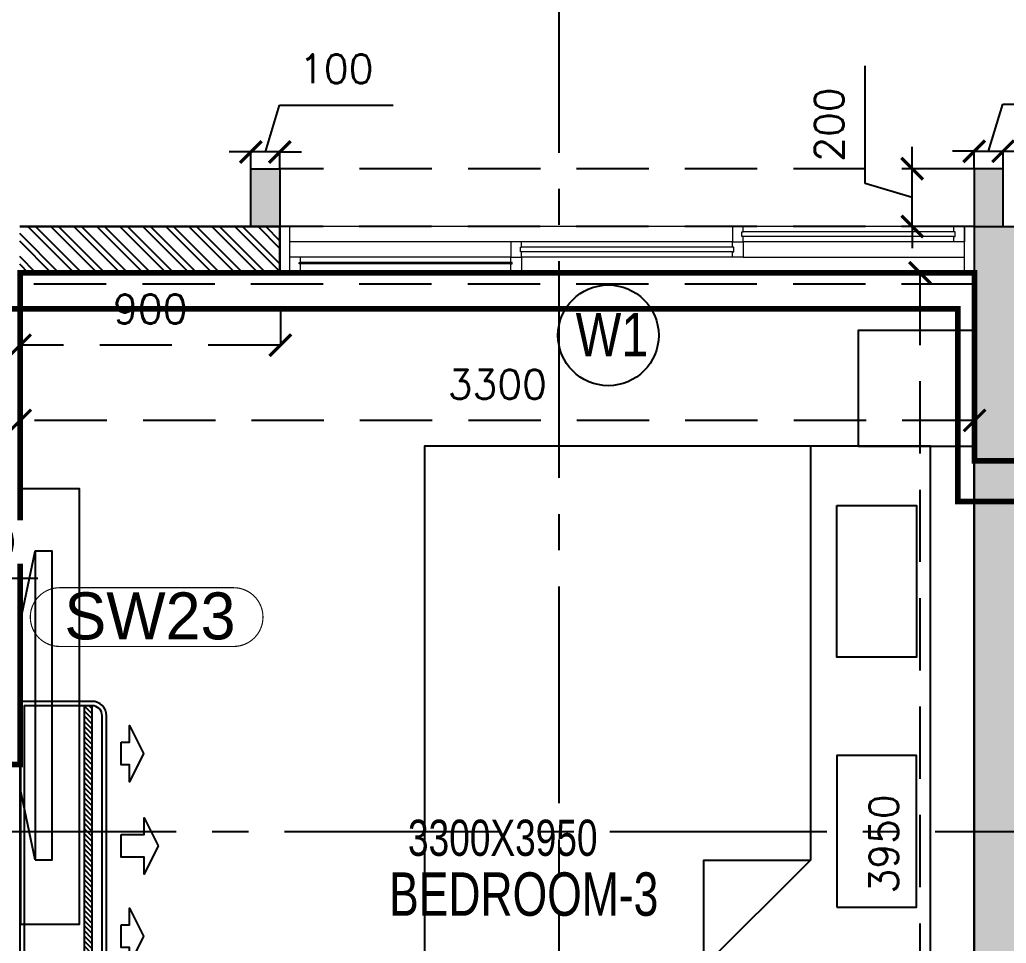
# Model space of a CAD drawing. Header units: millimetres. Extents: x 1135099 to 1230264, y -5736945 to -5695799.
# Drawn here: x 1215111 to 1218522, y -5712417 to -5709223 of the extents above; entities that cross this region are included whole.
import ezdxf
from ezdxf.enums import TextEntityAlignment as Align

# ---------------------------------------------------------------- set-up
doc = ezdxf.new("R2010")
doc.units = ezdxf.units.MM
doc.header["$LTSCALE"] = 1000
doc.header["$MEASUREMENT"] = 0
for name, pattern in [('3BHK-A$0$AUDIT_D_120904163729-0', [0]), ('3BHK-A$0$PHANTOM2', [1.25, 0.625, -0.125, 0.125, -0.125, 0.125, -0.125]), ('AUDIT_D_120904163729-0', [0]), ('T8(T9 IS SIMILAR) - DIMENSION & TEXTING$0$HIDDEN', [0.375, 0.25, -0.125]), ('T8(T9 IS SIMILAR) - DIMENSION & TEXTING$0$T8 - TYPICAL FLOOR CORE$0$( Hidden )', [0.375, 0.25, -0.125]), ('T8(T9 IS SIMILAR) - DIMENSION & TEXTING$1$AUDIT_D_120904163729-0', [0]), ('T8(T9 IS SIMILAR) - TYPICAL FLOOR ELEVATION$1$AUDIT_D_120904163729-0', [0]), ('T8(T9 IS SIMILAR) - TYPICAL FLOOR ELEVATION$1$HIDDEN', [0.375, 0.25, -0.125]), ('T8(T9 IS SIMILAR)$0$$0$HIDDEN', [0.375, 0.25, -0.125]), ('T8_REFUGE COLUMNS$0$CENTER2', [1.125, 0.75, -0.125, 0.125, -0.125])]:
    doc.linetypes.add(name, pattern=pattern)
doc.layers.get('0').update_dxf_attribs({"linetype": 'AUDIT_D_120904163729-0'})
for name, color, linetype, lineweight in [('3BHK-A$0$$0$Window', 4, 'Continuous', 20), ('3BHK-A$0$$1$A-WALL- 160', 6, 'Continuous', 30), ('3BHK-A$0$A-AC DRAIN PIPE', 94, 'Continuous', 18), ('T8(T9 IS SIMILAR) - DIMENSION & TEXTING$1$a-Text', 4, 'Continuous', 0), ('T8(T9 IS SIMILAR) - DIMENSION & TEXTING$1$a-TEXT -R SIZE', 4, 'Continuous', 0), ('T8(T9 IS SIMILAR)$0$D&W', 8, 'Continuous', 25), ('T8_REFUGE COLUMNS$0$A-COLUMN NO size reduce', 81, 'Continuous', 25)]:
    doc.layers.add(name, color=color, linetype=linetype, lineweight=lineweight)
for name, color, linetype in [('3BHK-A$0$a-furniture', 8, 'Continuous'), ('3BHK-A$0$A-HATCH -160', 251, '3BHK-A$0$AUDIT_D_120904163729-0'), ('3BHK-A$0$A-INDOOR UNIT', 30, 'Continuous'), ('T8(T9 IS SIMILAR) - DIMENSION & TEXTING$0$A-DIMENSIONS', 2, 'T8(T9 IS SIMILAR) - DIMENSION & TEXTING$0$HIDDEN'), ('T8(T9 IS SIMILAR) - DIMENSION & TEXTING$0$A-PLUMBING', 7, 'T8(T9 IS SIMILAR) - DIMENSION & TEXTING$1$AUDIT_D_120904163729-0'), ('T8(T9 IS SIMILAR) - DIMENSION & TEXTING$0$U-TI-TEXT', 7, 'Continuous'), ('T8(T9 IS SIMILAR) - DIMENSION & TEXTING$1$a-window-no', 125, 'Continuous'), ('T8(T9 IS SIMILAR) - TYPICAL FLOOR ELEVATION$1$A-DIM', 1, 'T8(T9 IS SIMILAR) - TYPICAL FLOOR ELEVATION$1$AUDIT_D_120904163729-0'), ('T8(T9 IS SIMILAR) - TYPICAL FLOOR ELEVATION$1$A-WALL HATCH', 252, 'T8(T9 IS SIMILAR) - TYPICAL FLOOR ELEVATION$1$AUDIT_D_120904163729-0'), ('T8(T9 IS SIMILAR) - TYPICAL FLOOR ELEVATION$1$A-WALL-FEATURES', 6, 'T8(T9 IS SIMILAR) - TYPICAL FLOOR ELEVATION$1$AUDIT_D_120904163729-0'), ('T8(T9 IS SIMILAR)$0$S-BEAM', 20, 'T8(T9 IS SIMILAR)$0$$0$HIDDEN'), ('T8_REFUGE COLUMNS$0$A-CENTERLINE', 193, 'T8_REFUGE COLUMNS$0$CENTER2'), ('T8_REFUGE COLUMNS$1$A-RCC COLS', 3, 'Continuous'), ('T8_TYPICAL COLUMNS$0$A-RCC COLS', 3, 'Continuous')]:
    doc.layers.add(name, color=color, linetype=linetype)
doc.layers.add('A-RERA CARPET AREA', color=30, linetype='Continuous', plot=False)
doc.layers.add('T8_REFUGE COLUMNS$1$COL-HATCH', color=7, linetype='Continuous', lineweight=25, true_color=0xa3a3a3)
doc.styles.add('T8(T9 IS SIMILAR) - DIMENSION & TEXTING$0$Romans 1', font='romans.shx', dxfattribs={"height": 100})
doc.styles.add('T8(T9 IS SIMILAR) - DIMENSION & TEXTING$1$ARIAL ARROW', font='swisscl.ttf')
doc.styles.add('T8(T9 IS SIMILAR) - DIMENSION & TEXTING$1$LODHA STANDERD', font='sanss___.ttf')
doc.styles.add('T8(T9 IS SIMILAR) - TYPICAL FLOOR ELEVATION$1$Romans 1', font='romans.shx', dxfattribs={"height": 100})
doc.styles.add('T8_REFUGE COLUMNS$0$STANDARD', font='GOTHIC.TTF')
doc.dimstyles.new('T8(T9 IS SIMILAR) - DIMENSION & TEXTING$0$ALPINE S', dxfattribs={"dimscale": 0, "dimtxt": 100, "dimasz": 75, "dimexe": 0, "dimexo": 0, "dimgap": 75, "dimtad": 1, "dimdec": 0, "dimzin": 0, "dimdsep": 46, "dimtxsty": 'T8(T9 IS SIMILAR) - DIMENSION & TEXTING$0$Romans 1', "dimblk": 'T8(T9 IS SIMILAR) - DIMENSION & TEXTING$0$_ArchTick', "dimcen": 0.09, "dimclrd": 256, "dimclre": 256, "dimclrt": 7, "dimadec": 0, "dimazin": 0, "dimtfac": 1, "dimtdec": 0, "dimtofl": 0, "dimtmove": 1, "dimatfit": 0, "dimldrblk": 'T8(T9 IS SIMILAR) - DIMENSION & TEXTING$0$_Open90', "dimfxl": 1, "dimtolj": 1, "dimtzin": 0, "dimarcsym": 0})
doc.dimstyles.new('T8(T9 IS SIMILAR) - TYPICAL FLOOR ELEVATION$1$ALPINE S', dxfattribs={"dimscale": 0, "dimtxt": 100, "dimasz": 75, "dimexe": 0, "dimexo": 0, "dimgap": 75, "dimtad": 1, "dimdec": 0, "dimzin": 0, "dimdsep": 46, "dimtxsty": 'T8(T9 IS SIMILAR) - TYPICAL FLOOR ELEVATION$1$Romans 1', "dimblk": 'T8(T9 IS SIMILAR) - TYPICAL FLOOR ELEVATION$1$_ArchTick', "dimcen": 0.09, "dimclrd": 256, "dimclre": 256, "dimclrt": 7, "dimadec": 0, "dimazin": 0, "dimtfac": 1, "dimtdec": 0, "dimtofl": 0, "dimtmove": 1, "dimatfit": 0, "dimldrblk": 'T8(T9 IS SIMILAR) - TYPICAL FLOOR ELEVATION$1$_Open90', "dimfxl": 1, "dimtolj": 1, "dimtzin": 0, "dimarcsym": 0})

# ---------------------------------------------------------------- blocks, each defined once
blk = doc.blocks.new('T8(T9 IS SIMILAR) - DIMENSION & TEXTING$0$_ArchTick')
at = {"color": 0, "linetype": 'ByBlock', "const_width": 0.15}
blk.add_lwpolyline([(-0.5, -0.5), (0.5, 0.5)], dxfattribs=at)
blk = doc.blocks.new('*D511')
at = {"layer": 'T8(T9 IS SIMILAR) - DIMENSION & TEXTING$0$A-DIMENSIONS', "linetype": 'T8(T9 IS SIMILAR) - DIMENSION & TEXTING$0$HIDDEN', "lineweight": -2, "transparency": 16777216}
for p, q in [((1215112.3, -5710724.7), (1215112.3, -5710609.5)), ((1218412.3, -5710724.7), (1218412.3, -5710609.5))]:
    blk.add_line(p, q, dxfattribs=at)
at = {"layer": 'T8(T9 IS SIMILAR) - DIMENSION & TEXTING$0$A-DIMENSIONS', "lineweight": -2, "transparency": 16777216}
blk.add_line((1218412.3, -5710609.5), (1215112.3, -5710609.5), dxfattribs=at)
at = {"layer": 'T8(T9 IS SIMILAR) - DIMENSION & TEXTING$0$A-DIMENSIONS', "linetype": 'ByBlock', "lineweight": -2, "transparency": 16777216, "xscale": 75, "yscale": 75, "zscale": 75, "rotation": 180}
blk.add_blockref('T8(T9 IS SIMILAR) - DIMENSION & TEXTING$0$_ArchTick', (1215112.3, -5710609.5), dxfattribs=at)
at = {"layer": 'T8(T9 IS SIMILAR) - DIMENSION & TEXTING$0$A-DIMENSIONS', "linetype": 'ByBlock', "lineweight": -2, "transparency": 16777216, "xscale": 75, "yscale": 75, "zscale": 75}
blk.add_blockref('T8(T9 IS SIMILAR) - DIMENSION & TEXTING$0$_ArchTick', (1218412.3, -5710609.5), dxfattribs=at)
at = {"layer": 'T8(T9 IS SIMILAR) - DIMENSION & TEXTING$0$A-DIMENSIONS', "color": 7, "linetype": 'ByBlock', "transparency": 16777216, "insert": (1216762.3, -5710484.5), "char_height": 100, "attachment_point": 5, "style": 'T8(T9 IS SIMILAR) - DIMENSION & TEXTING$0$Romans 1'}
blk.add_mtext('\\A1;3300', dxfattribs=at)
blk = doc.blocks.new('T8(T9 IS SIMILAR) - DIMENSION & TEXTING$0$_Open90')
at = {"color": 0, "linetype": 'ByBlock', "lineweight": -2}
for p, q in [((-0.5, 0.5), (0, 0)), ((0, 0), (-1, 0)), ((0, 0), (-0.5, -0.5))]:
    blk.add_line(p, q, dxfattribs=at)
blk = doc.blocks.new('*D512')
at = {"layer": 'T8(T9 IS SIMILAR) - DIMENSION & TEXTING$0$A-DIMENSIONS', "linetype": 'T8(T9 IS SIMILAR) - DIMENSION & TEXTING$0$HIDDEN', "lineweight": -2, "transparency": 16777216}
for p, q in [((1218379.3, -5710098.8), (1218223.6, -5710098.8)), ((1218379.3, -5714048.8), (1218223.6, -5714048.8))]:
    blk.add_line(p, q, dxfattribs=at)
at = {"layer": 'T8(T9 IS SIMILAR) - DIMENSION & TEXTING$0$A-DIMENSIONS', "lineweight": -2, "transparency": 16777216}
blk.add_line((1218223.6, -5710098.8), (1218223.6, -5714048.8), dxfattribs=at)
at = {"layer": 'T8(T9 IS SIMILAR) - DIMENSION & TEXTING$0$A-DIMENSIONS', "linetype": 'ByBlock', "lineweight": -2, "transparency": 16777216, "xscale": 75, "yscale": 75, "zscale": 75}
for p, rotation in [((1218223.6, -5710098.8), 90), ((1218223.6, -5714048.8), 270)]:
    blk.add_blockref('T8(T9 IS SIMILAR) - DIMENSION & TEXTING$0$_ArchTick', p, dxfattribs=dict(at, rotation=rotation))
at = {"layer": 'T8(T9 IS SIMILAR) - DIMENSION & TEXTING$0$A-DIMENSIONS', "color": 7, "linetype": 'ByBlock', "transparency": 16777216, "insert": (1218098.6, -5712073.8), "char_height": 100, "attachment_point": 5, "rotation": 90, "style": 'T8(T9 IS SIMILAR) - DIMENSION & TEXTING$0$Romans 1'}
blk.add_mtext('\\A1;3950', dxfattribs=at)
blk = doc.blocks.new('*D513')
at = {"layer": 'T8(T9 IS SIMILAR) - DIMENSION & TEXTING$0$A-DIMENSIONS', "linetype": 'T8(T9 IS SIMILAR) - DIMENSION & TEXTING$0$HIDDEN', "lineweight": -2, "transparency": 16777216}
for p, q in [((1215112.3, -5710227.2), (1215112.3, -5710349)), ((1216012.3, -5710227.2), (1216012.3, -5710349))]:
    blk.add_line(p, q, dxfattribs=at)
at = {"layer": 'T8(T9 IS SIMILAR) - DIMENSION & TEXTING$0$A-DIMENSIONS', "lineweight": -2, "transparency": 16777216}
blk.add_line((1216012.3, -5710349), (1215112.3, -5710349), dxfattribs=at)
at = {"layer": 'T8(T9 IS SIMILAR) - DIMENSION & TEXTING$0$A-DIMENSIONS', "linetype": 'ByBlock', "lineweight": -2, "transparency": 16777216, "xscale": 75, "yscale": 75, "zscale": 75, "rotation": 180}
blk.add_blockref('T8(T9 IS SIMILAR) - DIMENSION & TEXTING$0$_ArchTick', (1215112.3, -5710349), dxfattribs=at)
at = {"layer": 'T8(T9 IS SIMILAR) - DIMENSION & TEXTING$0$A-DIMENSIONS', "linetype": 'ByBlock', "lineweight": -2, "transparency": 16777216, "xscale": 75, "yscale": 75, "zscale": 75}
blk.add_blockref('T8(T9 IS SIMILAR) - DIMENSION & TEXTING$0$_ArchTick', (1216012.3, -5710349), dxfattribs=at)
at = {"layer": 'T8(T9 IS SIMILAR) - DIMENSION & TEXTING$0$A-DIMENSIONS', "color": 7, "linetype": 'ByBlock', "transparency": 16777216, "insert": (1215562.3, -5710224), "char_height": 100, "attachment_point": 5, "style": 'T8(T9 IS SIMILAR) - DIMENSION & TEXTING$0$Romans 1'}
blk.add_mtext('\\A1;900', dxfattribs=at)
blk = doc.blocks.new('T8(T9 IS SIMILAR) - DIMENSION & TEXTING$1$WINDOW TAG')
at = {"layer": 'T8(T9 IS SIMILAR) - DIMENSION & TEXTING$1$a-window-no'}
blk.add_circle((0, 0), 174.1, dxfattribs=at)
at = {"layer": 'T8(T9 IS SIMILAR) - DIMENSION & TEXTING$1$a-window-no', "style": 'T8(T9 IS SIMILAR) - DIMENSION & TEXTING$1$LODHA STANDERD'}
blk.add_attdef('WINDOW', text='', height=150, dxfattribs=at).set_placement((11.3, 2.8), align=Align.MIDDLE_CENTER)
blk = doc.blocks.new('*D210')
at = {"layer": 'T8(T9 IS SIMILAR) - DIMENSION & TEXTING$0$U-TI-TEXT', "lineweight": -2, "transparency": 16777216}
for p, q in [((7264.9, 2556.4), (7313.7, 2718.9)), ((7313.7, 2718.9), (7720.8, 2718.9)), ((7114.9, 2556.4), (7039.9, 2556.4)), ((7114.9, 2556.4), (7414.9, 2556.4)), ((7414.9, 2556.4), (7489.9, 2556.4))]:
    blk.add_line(p, q, dxfattribs=at)
at = {"layer": 'T8(T9 IS SIMILAR) - DIMENSION & TEXTING$0$U-TI-TEXT', "linetype": 'T8(T9 IS SIMILAR) - DIMENSION & TEXTING$0$T8 - TYPICAL FLOOR CORE$0$( Hidden )', "lineweight": -2, "transparency": 16777216}
for p, q in [((7114.9, 2554.4), (7114.9, 2556.4)), ((7414.9, 2554.4), (7414.9, 2556.4))]:
    blk.add_line(p, q, dxfattribs=at)
at = {"layer": 'T8(T9 IS SIMILAR) - DIMENSION & TEXTING$0$U-TI-TEXT', "linetype": 'ByBlock', "lineweight": -2, "transparency": 16777216, "xscale": 75, "yscale": 75, "zscale": 75}
blk.add_blockref('T8(T9 IS SIMILAR) - DIMENSION & TEXTING$0$_ArchTick', (7114.9, 2556.4), dxfattribs=at)
at = {"layer": 'T8(T9 IS SIMILAR) - DIMENSION & TEXTING$0$U-TI-TEXT', "linetype": 'ByBlock', "lineweight": -2, "transparency": 16777216, "xscale": 75, "yscale": 75, "zscale": 75, "rotation": 180}
blk.add_blockref('T8(T9 IS SIMILAR) - DIMENSION & TEXTING$0$_ArchTick', (7414.9, 2556.4), dxfattribs=at)
at = {"layer": 'T8(T9 IS SIMILAR) - DIMENSION & TEXTING$0$U-TI-TEXT', "color": 7, "linetype": 'ByBlock', "transparency": 16777216, "insert": (7517.3, 2843.9), "char_height": 100, "attachment_point": 5, "style": 'T8(T9 IS SIMILAR) - DIMENSION & TEXTING$0$Romans 1', "bg_fill": 3, "box_fill_scale": 1.25, "bg_fill_color": 256, "bg_fill_true_color": 13158600, "bg_fill_transparency": 0}
blk.add_mtext('\\A1;300', dxfattribs=at)
blk = doc.blocks.new('T8_REFUGE COLUMNS')
at = {"layer": 'T8_REFUGE COLUMNS$1$COL-HATCH', "linetype": 'ByBlock'}
h = blk.add_hatch(color=256, dxfattribs=at)
h.dxf.hatch_style = 1
h.paths.add_polyline_path([(1218412.1, -5714149.9), (1218662.1, -5714149.9), (1218662.1, -5709939.9), (1218412.1, -5709939.9)])
at = {"layer": 'T8_REFUGE COLUMNS$0$A-CENTERLINE'}
for p, q in [((1216977.1, -5728808.5), (1216977.1, -5698299.6)), ((1223527.8, -5712032.4), (1182137.1, -5712032.4))]:
    blk.add_line(p, q, dxfattribs=at)
at = {"layer": 'T8_REFUGE COLUMNS$0$A-COLUMN NO size reduce', "linetype": 'ByBlock', "const_width": 3.9}
blk.add_lwpolyline([(1215250.4, -5711391.2, -1), (1215250.4, -5711188), (1215851.8, -5711188, -1), (1215851.8, -5711391.2)], format="xyb", close=True, dxfattribs=at)
at = {"layer": 'T8_REFUGE COLUMNS$1$A-RCC COLS', "linetype": 'ByBlock'}
blk.add_lwpolyline([(1218412.1, -5714149.9), (1218662.1, -5714149.9), (1218662.1, -5709939.9), (1218412.1, -5709939.9)], close=True, dxfattribs=at)
at = {"layer": 'T8_REFUGE COLUMNS$0$A-COLUMN NO size reduce', "linetype": 'ByBlock', "insert": (1215266.7, -5711204.2), "char_height": 162.5, "attachment_point": 1, "style": 'T8_REFUGE COLUMNS$0$STANDARD'}
blk.add_mtext_dynamic_manual_height_columns('SW23', width=444.685, gutter_width=500, heights=[0], dxfattribs=at)
blk = doc.blocks.new('T8_TYPICAL COLUMNS')
at = {"layer": 'T8_TYPICAL COLUMNS$0$A-RCC COLS', "linetype": 'ByBlock'}
blk.add_blockref('T8_REFUGE COLUMNS', (0, 0), dxfattribs=at)
blk = doc.blocks.new('3BHK-A$0$$0$2400')
at = {"layer": '3BHK-A$0$$0$Window', "color": 1, "lineweight": 13}
for p, q in [((1151176.5, -5692111.9), (1148842.5, -5692111.9)), ((1149607.5, -5692111.9), (1148880, -5692111.9)), ((1149607.5, -5692165.3), (1148880, -5692165.3)), ((1150373.7, -5692165.3), (1149645, -5692165.3)), ((1150411.2, -5692165.3), (1151176.5, -5692165.3)), ((1149607.5, -5692218.6), (1148842.5, -5692218.6)), ((1150373.7, -5692218.6), (1149645, -5692218.6)), ((1151139, -5692218.6), (1150411.2, -5692218.6)), ((1150373.7, -5692271.9), (1148842.5, -5692271.9)), ((1151139, -5692271.9), (1150411.2, -5692271.9))]:
    blk.add_line(p, q, dxfattribs=at)
at = {"layer": '3BHK-A$0$$0$Window', "color": 5, "lineweight": 13}
for p, q in [((1149607.5, -5692142.2), (1148880, -5692142.2)), ((1149607.5, -5692146.7), (1148880, -5692146.7)), ((1150373.7, -5692183.8), (1149645, -5692183.8)), ((1150373.7, -5692200), (1149645, -5692200)), ((1151139, -5692237.2), (1150411.2, -5692237.2)), ((1151139, -5692253.3), (1150411.2, -5692253.3))]:
    blk.add_line(p, q, dxfattribs=at)
at = {"layer": '3BHK-A$0$$0$Window', "color": 4, "lineweight": 13}
for points in [[(1148842.5, -5692111.9), (1148809.5, -5692111.9), (1148809.5, -5692271.9), (1148842.5, -5692271.9)], [(1148880, -5692146.7), (1148880, -5692165.3), (1148842.5, -5692165.3), (1148842.5, -5692111.9), (1148880, -5692111.9), (1148880, -5692142.2), (1148875.5, -5692142.2), (1148875.5, -5692146.7)], [(1149607.5, -5692146.7), (1149607.5, -5692165.3), (1149645, -5692165.3), (1149645, -5692111.9), (1149607.5, -5692111.9), (1149607.5, -5692142.2), (1149612, -5692142.2), (1149612, -5692146.7)], [(1151209.5, -5692111.9), (1151176.5, -5692111.9), (1151176.5, -5692271.9), (1151209.5, -5692271.9)], [(1149645, -5692200), (1149645, -5692218.6), (1149607.5, -5692218.6), (1149607.5, -5692165.3), (1149645, -5692165.3), (1149645, -5692183.8), (1149640.5, -5692183.8), (1149640.5, -5692200)], [(1150373.7, -5692200), (1150373.7, -5692218.6), (1150411.2, -5692218.6), (1150411.2, -5692165.3), (1150373.7, -5692165.3), (1150373.7, -5692183.8), (1150378.2, -5692183.8), (1150378.2, -5692200)], [(1150411.2, -5692253.3), (1150411.2, -5692271.9), (1150373.7, -5692271.9), (1150373.7, -5692218.6), (1150411.2, -5692218.6), (1150411.2, -5692237.2), (1150406.7, -5692237.2), (1150406.7, -5692253.3)], [(1151139, -5692253.3), (1151139, -5692271.9), (1151176.5, -5692271.9), (1151176.5, -5692218.6), (1151139, -5692218.6), (1151139, -5692237.2), (1151143.5, -5692237.2), (1151143.5, -5692253.3)]]:
    blk.add_lwpolyline(points, close=True, dxfattribs=at)
blk = doc.blocks.new('3BHK-A$0$A$C7BF77BFD')
at = {"layer": '3BHK-A$0$a-furniture'}
for p, q in [((-300, 1078.1), (-246.9, 1328.1)), ((-300, 1078.1), (-300, 478.1)), ((-246.9, 228.1), (-300, 478.1))]:
    blk.add_line(p, q, dxfattribs=at)
for points in [[(-300, 1550), (-300, 0), (-90, 0), (-90, 1550)], [(-246.9, 228.1), (-186.9, 228.1), (-186.9, 1328.1), (-246.9, 1328.1)]]:
    blk.add_lwpolyline(points, close=True, dxfattribs=at)
blk = doc.blocks.new('3BHK-A$0$A$C14560F67')
at = {"layer": '3BHK-A$0$a-furniture'}
blk.add_line((0.5652, -0.3989, 0), (0.5652, -1.831, 0), dxfattribs=at)
blk.add_line((0.5652, -0.3989, 0), (0.5652, -1.831, 0), dxfattribs=at)
at = {"layer": '3BHK-A$0$a-furniture', "extrusion": (-5.35108e-08, -9.26804e-08, 1)}
for points in [[(0.4, -0.3989), (0, -0.3989), (0, 0.0011), (0.4, 0.0011)], [(0.4, -0.3989), (0, -0.3989), (0, 0.0011), (0.4, 0.0011)], [(0.15, -0.3989), (0, -0.3989), (0, -2.1989), (0.15, -2.1989)], [(1.9, -2.1989), (0.15, -2.1989), (0.15, -0.3989), (1.9, -0.3989)], [(1.9, -2.1989), (0.15, -2.1989), (0.15, -0.3989), (1.9, -0.3989)], [(0.4738, -0.604), (0.1988, -0.604), (0.1988, -1.129), (0.4738, -1.129)], [(0.4738, -0.604), (0.1988, -0.604), (0.1988, -1.129), (0.4738, -1.129)], [(0.4738, -1.9938), (0.1988, -1.9938), (0.1988, -1.4688), (0.4738, -1.4688)], [(0.4738, -1.9938), (0.1988, -1.9938), (0.1988, -1.4688), (0.4738, -1.4688)], [(0.5652, -1.831), (0.9332, -2.1989), (0.9332, -1.831)], [(0.5652, -1.831), (0.9332, -2.1989), (0.9332, -1.831)]]:
    blk.add_lwpolyline(points, close=True, dxfattribs=at)
at = {"layer": '3BHK-A$0$a-furniture', "extrusion": (-5.35108e-08, 9.26804e-08, 1), "elevation": 0}
blk.add_lwpolyline([(0.4, -2.1989), (0, -2.1989), (0, -2.5989), (0.4, -2.5989)], close=True, dxfattribs=at)
blk = doc.blocks.new('3BHK-A$0$1.5tr')
at = {"layer": '3BHK-A$0$A-INDOOR UNIT'}
h = blk.add_hatch(dxfattribs=at)
h.set_pattern_fill('ANSI31', color=3, scale=100, style=0)
h.paths.add_polyline_path([(222.8, 485), (251, 485), (251, -485), (222.8, -485)])
for points in [[(300, 450), (300, -450, -0.414214), (250, -500), (0, -500), (0, 500), (250, 500, -0.414214)], [(285, 450), (285, -450, -0.414214), (250, -485), (15, -485), (15, 485), (250, 485, -0.414214)]]:
    blk.add_lwpolyline(points, format="xyb", close=True, dxfattribs=at)
at = {"layer": '3BHK-A$0$A-INDOOR UNIT', "color": 3}
blk.add_lwpolyline([(222.8, 485), (251, 485), (251, -485), (222.8, -485)], close=True, dxfattribs=at)
at = {"layer": '3BHK-A$0$A-INDOOR UNIT', "color": 0, "ltscale": 300}
for points in [[(350.5, 273.3), (379.7, 273.3), (379.7, 214.8), (428.5, 312.3), (379.7, 409.8), (379.7, 351.3), (350.5, 351.3)], [(350.5, -39), (429.7, -39), (429.7, -97.5), (478.5, 0), (429.7, 97.5), (429.7, 39), (350.5, 39)], [(350.5, -358.3), (379.7, -358.3), (379.7, -416.8), (428.5, -319.3), (379.7, -221.8), (379.7, -280.3), (350.5, -280.3)]]:
    blk.add_lwpolyline(points, close=True, dxfattribs=at)
blk = doc.blocks.new('3BHK-A')
at = {"layer": '3BHK-A$0$A-HATCH -160', "linetype": 'ByBlock'}
h = blk.add_hatch(dxfattribs=at)
h.set_pattern_fill('ANSI32', color=256, scale=150)
h.set_pattern_definition([(45, (-0.65, 1285.594), (-39.77475644, 39.77475644), []), (45, (25.864, 1285.594), (-39.77475644, 39.77475644), [])])
h.paths.add_polyline_path([(1196532.4, -5710099.8), (1197432.3, -5710099.8), (1197432.3, -5709939.8), (1196532.4, -5709939.8)])
at = {"layer": '3BHK-A$0$$1$A-WALL- 160', "linetype": 'ByBlock'}
for p, q in [((1197432.3, -5709938.5, 0), (1196532.4, -5709938.5, 0)), ((1196532.4, -5710098.5, 0), (1196532.4, -5709938.5, 0)), ((1197432.3, -5710098.5, 0), (1196532.4, -5710098.5, 0))]:
    blk.add_line(p, q, dxfattribs=at)
at = {"layer": '3BHK-A$0$A-AC DRAIN PIPE', "linetype": '3BHK-A$0$PHANTOM2', "ltscale": 0.1, "const_width": 20, "elevation": 0.1}
blk.add_lwpolyline([(1197924, -5710551.8), (1197842, -5710551.8), (1197842, -5710223.8), (1194188.4, -5710223.8), (1194188.4, -5710890.1), (1192557.7, -5710890.1)], dxfattribs=at)
at = {"layer": '3BHK-A$0$$1$A-WALL- 160', "linetype": 'ByBlock', "rotation": 180}
blk.add_blockref('3BHK-A$0$$0$2400', (2345341.8, -11402210.4, 0), dxfattribs=at)
at = {"layer": '3BHK-A$0$a-furniture', "color": 1, "linetype": 'Continuous', "extrusion": (0, 0, -1), "xscale": -1000.000000000002, "yscale": 1000.000000000002, "zscale": -1000.000000000002, "rotation": 0.001493539814161564}
blk.add_blockref('3BHK-A$0$A$C14560F67', (-1194133.3, -5710299.4, 0), dxfattribs=at)
at = {"layer": '3BHK-A$0$a-furniture', "extrusion": (-0.000159308, -0.000512151, -1), "xscale": 0.9713175508422193, "yscale": 0.9713175508422193, "zscale": -0.9713175508422207, "rotation": 0.001496270594270631}
blk.add_blockref('3BHK-A$0$A$C7BF77BFD', (-1197138.6, -5712350.5, 2734.5), dxfattribs=at)
at = {"layer": '3BHK-A$0$A-INDOOR UNIT', "rotation": 180}
blk.add_blockref('3BHK-A$0$1.5tr', (1197432.3, -5712081, 0), dxfattribs=at)
blk = doc.blocks.new('T8(T9 IS SIMILAR) - TYPICAL FLOOR ELEVATION$1$_ArchTick')
at = {"color": 0, "linetype": 'ByBlock', "const_width": 0.15}
blk.add_lwpolyline([(-0.5, -0.5), (0.5, 0.5)], dxfattribs=at)
blk = doc.blocks.new('*D794')
at = {"layer": 'T8(T9 IS SIMILAR) - TYPICAL FLOOR ELEVATION$1$A-DIM', "lineweight": -2, "transparency": 16777216}
for p, q in [((1218036, -5709790.1), (1218036, -5709382.9)), ((1218198.5, -5709738.8), (1218198.5, -5709663.8)), ((1218198.5, -5709938.8), (1218198.5, -5709738.8)), ((1218198.5, -5709838.8), (1218036, -5709790.1)), ((1218198.5, -5709938.8), (1218198.5, -5710013.8))]:
    blk.add_line(p, q, dxfattribs=at)
at = {"layer": 'T8(T9 IS SIMILAR) - TYPICAL FLOOR ELEVATION$1$A-DIM', "linetype": 'T8(T9 IS SIMILAR) - TYPICAL FLOOR ELEVATION$1$HIDDEN', "lineweight": -2, "transparency": 16777216}
for p, q in [((1218412.5, -5709738.8), (1218198.5, -5709738.8)), ((1218412.5, -5709938.8), (1218198.5, -5709938.8))]:
    blk.add_line(p, q, dxfattribs=at)
at = {"layer": 'T8(T9 IS SIMILAR) - TYPICAL FLOOR ELEVATION$1$A-DIM', "linetype": 'ByBlock', "lineweight": -2, "transparency": 16777216, "xscale": 75, "yscale": 75, "zscale": 75}
for p, rotation in [((1218198.5, -5709738.8), 270), ((1218198.5, -5709938.8), 90)]:
    blk.add_blockref('T8(T9 IS SIMILAR) - TYPICAL FLOOR ELEVATION$1$_ArchTick', p, dxfattribs=dict(at, rotation=rotation))
at = {"layer": 'T8(T9 IS SIMILAR) - TYPICAL FLOOR ELEVATION$1$A-DIM', "color": 7, "linetype": 'ByBlock', "transparency": 16777216, "insert": (1217911, -5709586.5), "char_height": 100, "attachment_point": 5, "rotation": 90, "style": 'T8(T9 IS SIMILAR) - TYPICAL FLOOR ELEVATION$1$Romans 1'}
blk.add_mtext('\\A1;200', dxfattribs=at)
blk = doc.blocks.new('T8(T9 IS SIMILAR) - TYPICAL FLOOR ELEVATION$1$_Open90')
at = {"color": 0, "linetype": 'ByBlock', "lineweight": -2}
for p, q in [((-0.5, 0.5), (0, 0)), ((0, 0), (-1, 0)), ((0, 0), (-0.5, -0.5))]:
    blk.add_line(p, q, dxfattribs=at)
blk = doc.blocks.new('*D799')
at = {"layer": 'T8(T9 IS SIMILAR) - TYPICAL FLOOR ELEVATION$1$A-DIM', "lineweight": -2, "transparency": 16777216}
for p, q in [((1218462.5, -5709678.4), (1218511.3, -5709515.9)), ((1218511.3, -5709515.9), (1218904.1, -5709515.9)), ((1218412.5, -5709678.4), (1218337.5, -5709678.4)), ((1218412.5, -5709678.4), (1218512.5, -5709678.4)), ((1218512.5, -5709678.4), (1218587.5, -5709678.4))]:
    blk.add_line(p, q, dxfattribs=at)
at = {"layer": 'T8(T9 IS SIMILAR) - TYPICAL FLOOR ELEVATION$1$A-DIM', "linetype": 'T8(T9 IS SIMILAR) - TYPICAL FLOOR ELEVATION$1$HIDDEN', "lineweight": -2, "transparency": 16777216}
for p, q in [((1218412.5, -5709738.8), (1218412.5, -5709678.4)), ((1218512.5, -5709738.8), (1218512.5, -5709678.4))]:
    blk.add_line(p, q, dxfattribs=at)
at = {"layer": 'T8(T9 IS SIMILAR) - TYPICAL FLOOR ELEVATION$1$A-DIM', "linetype": 'ByBlock', "lineweight": -2, "transparency": 16777216, "xscale": 75, "yscale": 75, "zscale": 75}
blk.add_blockref('T8(T9 IS SIMILAR) - TYPICAL FLOOR ELEVATION$1$_ArchTick', (1218412.5, -5709678.4), dxfattribs=at)
at = {"layer": 'T8(T9 IS SIMILAR) - TYPICAL FLOOR ELEVATION$1$A-DIM', "linetype": 'ByBlock', "lineweight": -2, "transparency": 16777216, "xscale": 75, "yscale": 75, "zscale": 75, "rotation": 180}
blk.add_blockref('T8(T9 IS SIMILAR) - TYPICAL FLOOR ELEVATION$1$_ArchTick', (1218512.5, -5709678.4), dxfattribs=at)
at = {"layer": 'T8(T9 IS SIMILAR) - TYPICAL FLOOR ELEVATION$1$A-DIM', "color": 7, "linetype": 'ByBlock', "transparency": 16777216, "insert": (1218707.7, -5709390.9), "char_height": 100, "attachment_point": 5, "style": 'T8(T9 IS SIMILAR) - TYPICAL FLOOR ELEVATION$1$Romans 1', "bg_fill": 3, "box_fill_scale": 1.25, "bg_fill_color": 256, "bg_fill_true_color": 13158600, "bg_fill_transparency": 0}
blk.add_mtext('\\A1;100', dxfattribs=at)
blk = doc.blocks.new('*D800')
at = {"layer": 'T8(T9 IS SIMILAR) - TYPICAL FLOOR ELEVATION$1$A-DIM', "lineweight": -2, "transparency": 16777216}
for p, q in [((1215961.7, -5709681.1), (1216010.5, -5709518.6)), ((1216010.5, -5709518.6), (1216403.3, -5709518.6)), ((1215911.7, -5709681.1), (1215836.7, -5709681.1)), ((1216011.7, -5709681.1), (1215911.7, -5709681.1)), ((1216011.7, -5709681.1), (1216086.7, -5709681.1))]:
    blk.add_line(p, q, dxfattribs=at)
at = {"layer": 'T8(T9 IS SIMILAR) - TYPICAL FLOOR ELEVATION$1$A-DIM', "linetype": 'T8(T9 IS SIMILAR) - TYPICAL FLOOR ELEVATION$1$HIDDEN', "lineweight": -2, "transparency": 16777216}
for p, q in [((1215911.7, -5709738.8), (1215911.7, -5709681.1)), ((1216011.7, -5709738.8), (1216011.7, -5709681.1))]:
    blk.add_line(p, q, dxfattribs=at)
at = {"layer": 'T8(T9 IS SIMILAR) - TYPICAL FLOOR ELEVATION$1$A-DIM', "linetype": 'ByBlock', "lineweight": -2, "transparency": 16777216, "xscale": 75, "yscale": 75, "zscale": 75}
blk.add_blockref('T8(T9 IS SIMILAR) - TYPICAL FLOOR ELEVATION$1$_ArchTick', (1215911.7, -5709681.1), dxfattribs=at)
at = {"layer": 'T8(T9 IS SIMILAR) - TYPICAL FLOOR ELEVATION$1$A-DIM', "linetype": 'ByBlock', "lineweight": -2, "transparency": 16777216, "xscale": 75, "yscale": 75, "zscale": 75, "rotation": 180}
blk.add_blockref('T8(T9 IS SIMILAR) - TYPICAL FLOOR ELEVATION$1$_ArchTick', (1216011.7, -5709681.1), dxfattribs=at)
at = {"layer": 'T8(T9 IS SIMILAR) - TYPICAL FLOOR ELEVATION$1$A-DIM', "color": 7, "linetype": 'ByBlock', "transparency": 16777216, "insert": (1216206.9, -5709393.6), "char_height": 100, "attachment_point": 5, "style": 'T8(T9 IS SIMILAR) - TYPICAL FLOOR ELEVATION$1$Romans 1', "bg_fill": 3, "box_fill_scale": 1.25, "bg_fill_color": 256, "bg_fill_true_color": 13158600, "bg_fill_transparency": 0}
blk.add_mtext('\\A1;100', dxfattribs=at)
blk = doc.blocks.new('T8(T9 IS SIMILAR) - DIMENSION & TEXTING$0$A$C77D62699')
at = {"layer": 'T8(T9 IS SIMILAR) - DIMENSION & TEXTING$0$U-TI-TEXT', "linetype": 'ByBlock'}
dim = blk.add_linear_dim(base=(7414.9, 2556.4), p1=(7114.9, 2234.1, 1.1), p2=(7414.9, 2234.5, 1.1), dimstyle='T8(T9 IS SIMILAR) - DIMENSION & TEXTING$0$ALPINE S', override={"dimscale": 1, "dimfxl": 2, "dimfxlon": 1, "dimtfill": 1, "dimarcsym": 1}, dxfattribs=at)
dim.commit()
dim.dimension.update_dxf_attribs({"geometry": '*D210', "text_midpoint": (7388.7, 2843.9)})
blk = doc.blocks.new('T8(T9 IS SIMILAR) - DIMENSION & TEXTING')
at = {"layer": 'T8(T9 IS SIMILAR) - DIMENSION & TEXTING$0$A-PLUMBING', "linetype": 'ByBlock'}
blk.add_blockref('T8(T9 IS SIMILAR) - DIMENSION & TEXTING$0$A$C77D62699', (1207452.3, -5713874), dxfattribs=at)
at = {"layer": 'T8(T9 IS SIMILAR) - DIMENSION & TEXTING$1$a-window-no'}
ref = blk.add_blockref('T8(T9 IS SIMILAR) - DIMENSION & TEXTING$1$WINDOW TAG', (1217146.1, -5710315), dxfattribs=at)
ref.add_attrib('WINDOW', 'W1', dxfattribs={"height": 150, "style": 'T8(T9 IS SIMILAR) - DIMENSION & TEXTING$1$LODHA STANDERD', "width": 0.8}).set_placement((1217158.7, -5710312.2), align=Align.MIDDLE_CENTER)
at = {"layer": 'T8(T9 IS SIMILAR) - DIMENSION & TEXTING$1$a-Text', "style": 'T8(T9 IS SIMILAR) - DIMENSION & TEXTING$1$ARIAL ARROW'}
blk.add_text('BEDROOM-3', height=150, dxfattribs=at).set_placement((1216388, -5712322.4))
at = {"layer": 'T8(T9 IS SIMILAR) - DIMENSION & TEXTING$1$a-TEXT -R SIZE', "color": 2, "style": 'T8(T9 IS SIMILAR) - DIMENSION & TEXTING$1$ARIAL ARROW'}
blk.add_text('3300X3950', height=125, dxfattribs=at).set_placement((1216453.3, -5712115.1))
at = {"layer": 'T8(T9 IS SIMILAR) - DIMENSION & TEXTING$0$A-DIMENSIONS', "linetype": 'ByBlock'}
dim = blk.add_linear_dim(base=(1218223.6, -5714048.8), p1=(1218379.3, -5710098.8), p2=(1218379.3, -5714048.8), angle=270, dimstyle='T8(T9 IS SIMILAR) - DIMENSION & TEXTING$0$ALPINE S', override={"dimscale": 1, "dimfxl": 5, "dimarcsym": 1}, dxfattribs=at)
dim.commit()
dim.dimension.update_dxf_attribs({"geometry": '*D512', "text_midpoint": (1218098.6, -5712073.8)})
for base, p1, p2, picture, middle in [((1215112.3, -5710349), (1216012.3, -5710227.2), (1215112.3, -5710227.2, 0.4), '*D513', (1215562.3, -5710224)), ((1215112.3, -5710609.5), (1218412.3, -5710724.7, 0.4), (1215112.3, -5710724.7, 0.4), '*D511', (1216762.3, -5710484.5))]:
    dim = blk.add_linear_dim(base=base, p1=p1, p2=p2, dimstyle='T8(T9 IS SIMILAR) - DIMENSION & TEXTING$0$ALPINE S', override={"dimscale": 1, "dimfxl": 5, "dimarcsym": 1}, dxfattribs=at)
    dim.commit()
    dim.dimension.update_dxf_attribs({"geometry": picture, "text_midpoint": middle})
blk = doc.blocks.new('T8(T9 IS SIMILAR) - TYPICAL FLOOR ELEVATION')
at = {"layer": 'T8(T9 IS SIMILAR) - TYPICAL FLOOR ELEVATION$1$A-WALL HATCH', "linetype": 'ByBlock'}
h = blk.add_hatch(dxfattribs=at)
h.set_pattern_fill('ZIGZAG', color=256, scale=250)
h.set_pattern_definition([(0, (0, 0), (31.25, 31.25), [31.25, -31.25]), (90, (31.25, 0), (-31.25, 31.25), [31.25, -31.25])])
h.paths.add_polyline_path([(1186332.7, -5719983.5), (1186332.7, -5719683.5), (1186432.7, -5719683.5), (1186432.7, -5719883.5), (1186982.7, -5719883.5), (1186982.7, -5719523.5), (1187082.7, -5719523.5), (1187082.7, -5719983.5)])
h.paths.add_polyline_path([(1190232.7, -5719983.5), (1190232.7, -5719683.5), (1190132.7, -5719683.5), (1190132.7, -5719883.5), (1189582.7, -5719883.5), (1189582.7, -5719523.5), (1189482.7, -5719523.5), (1189482.7, -5719983.5)])
h.paths.add_polyline_path([(1190857.7, -5717933.5), (1190857.7, -5717733.5), (1190757.7, -5717733.5), (1190757.7, -5717933.5)])
h.paths.add_polyline_path([(1193357.7, -5717733.5), (1193357.7, -5717933.5), (1193257.7, -5717933.5), (1193257.7, -5717733.5)])
h.paths.add_polyline_path([(1196632.8, -5709938.8), (1196632.8, -5709738.8), (1196532.8, -5709738.8), (1196532.8, -5709938.8)])
h.paths.add_polyline_path([(1194132, -5709738.8), (1194132, -5709938.8), (1194032, -5709938.8), (1194032, -5709738.8)])
h.paths.add_polyline_path([(1195742.7, -5701889.7), (1196212.8, -5701889.7), (1196212.8, -5702349.7), (1196112.8, -5702349.7), (1196112.8, -5701989.7), (1195742.7, -5701989.7)])
h.paths.add_polyline_path([(1198312.8, -5702349.7), (1198312.8, -5701889.7), (1199132.6, -5701889.7), (1199132.6, -5701989.7), (1198412.8, -5701989.7), (1198412.8, -5702349.7)])
h.paths.add_polyline_path([(1199662.5, -5701090.3), (1199662.5, -5700890.3), (1199762.5, -5700890.3), (1199762.5, -5701090.3)])
h.paths.add_polyline_path([(1201862.6, -5700890.3), (1201862.6, -5701090.3), (1201962.6, -5701090.3), (1201962.6, -5700890.3)])
h.paths.add_polyline_path([(1210681.9, -5700890.3), (1210681.9, -5701090.3), (1210581.9, -5701090.3), (1210581.9, -5700890.3)])
h.paths.add_polyline_path([(1212882, -5701090.3), (1212882, -5700890.3), (1212782, -5700890.3), (1212782, -5701090.3)])
h.paths.add_polyline_path([(1214231.8, -5702349.7), (1214231.8, -5701889.7), (1213412.3, -5701889.7), (1213412.3, -5701989.7), (1214131.8, -5701989.7), (1214131.8, -5702349.7)])
h.paths.add_polyline_path([(1216801.9, -5701889.7), (1216331.8, -5701889.7), (1216331.8, -5702349.7), (1216431.8, -5702349.7), (1216431.8, -5701989.7), (1216801.9, -5701989.7)])
h.paths.add_polyline_path([(1215911.7, -5709938.8), (1215911.7, -5709738.8), (1216011.7, -5709738.8), (1216011.7, -5709938.8)])
h.paths.add_polyline_path([(1218412.5, -5709738.8), (1218412.5, -5709938.8), (1218512.5, -5709938.8), (1218512.5, -5709738.8)])
h.paths.add_polyline_path([(1221686.9, -5717933.5), (1221686.9, -5717733.5), (1221786.9, -5717733.5), (1221786.9, -5717933.5)])
h.paths.add_polyline_path([(1219186.9, -5717733.5), (1219186.9, -5717933.5), (1219286.9, -5717933.5), (1219286.9, -5717733.5)])
h.paths.add_polyline_path([(1222311.8, -5719983.5), (1222311.8, -5719683.5), (1222411.8, -5719683.5), (1222411.8, -5719883.5), (1222961.8, -5719883.5), (1222961.8, -5719523.5), (1223061.8, -5719523.5), (1223061.8, -5719983.5)])
h.paths.add_polyline_path([(1226211.8, -5719983.5), (1226211.8, -5719683.5), (1226111.8, -5719683.5), (1226111.8, -5719883.5), (1225561.8, -5719883.5), (1225561.8, -5719523.5), (1225461.8, -5719523.5), (1225461.8, -5719983.5)])
h.paths.add_polyline_path([(1217001.9, -5727584.6), (1216901.9, -5727584.6), (1216901.9, -5727784.6), (1216356.8, -5727784.6), (1216356.8, -5727424.6), (1216256.8, -5727424.6), (1216256.8, -5727884.6), (1217001.9, -5727884.6)])
h.paths.add_polyline_path([(1214156.8, -5727424.6), (1214056.8, -5727424.6), (1214056.8, -5727784.6), (1213412.3, -5727784.6), (1213412.3, -5727884.6), (1214156.8, -5727884.6)])
h.paths.add_polyline_path([(1210681.9, -5728884), (1210681.9, -5728684), (1210581.9, -5728684), (1210581.9, -5728884)])
h.paths.add_polyline_path([(1212882, -5728684), (1212882, -5728884), (1212782, -5728884), (1212782, -5728684)])
h.paths.add_polyline_path([(1201862.6, -5728884), (1201862.6, -5728684), (1201962.6, -5728684), (1201962.6, -5728884)])
h.paths.add_polyline_path([(1199662.5, -5728684), (1199662.5, -5728884), (1199762.5, -5728884), (1199762.5, -5728684)])
h.paths.add_polyline_path([(1198387.7, -5727424.6), (1198487.7, -5727424.6), (1198487.7, -5727784.6), (1199132.3, -5727784.6), (1199132.3, -5727884.6), (1198387.7, -5727884.6)])
h.paths.add_polyline_path([(1195542.6, -5727584.6), (1195642.6, -5727584.6), (1195642.6, -5727784.6), (1196187.7, -5727784.6), (1196187.7, -5727424.6), (1196287.7, -5727424.6), (1196287.7, -5727884.6), (1195542.6, -5727884.6)])
at = {"layer": 'T8(T9 IS SIMILAR) - TYPICAL FLOOR ELEVATION$1$A-WALL-FEATURES', "color": 8, "linetype": 'T8(T9 IS SIMILAR) - TYPICAL FLOOR ELEVATION$1$HIDDEN'}
blk.add_line((1218412.5, -5709738.8, 0.6), (1216011.7, -5709738.8, 0), dxfattribs=at)
at = {"layer": 'T8(T9 IS SIMILAR) - TYPICAL FLOOR ELEVATION$1$A-WALL-FEATURES', "linetype": 'ByBlock', "elevation": 0}
for points in [[(1215911.7, -5709938.8), (1215911.7, -5709738.8), (1216011.7, -5709738.8), (1216011.7, -5709938.8)], [(1218412.5, -5709738.8), (1218412.5, -5709938.8), (1218512.5, -5709938.8), (1218512.5, -5709738.8)]]:
    blk.add_lwpolyline(points, close=True, dxfattribs=at)
at = {"layer": 'T8(T9 IS SIMILAR) - TYPICAL FLOOR ELEVATION$1$A-DIM', "linetype": 'ByBlock'}
dim = blk.add_linear_dim(base=(1218198.5, -5709738.8), p1=(1218412.5, -5709938.8, 0), p2=(1218412.5, -5709738.8, 0.6), angle=90, dimstyle='T8(T9 IS SIMILAR) - TYPICAL FLOOR ELEVATION$1$ALPINE S', override={"dimscale": 1, "dimfxl": 5, "dimarcsym": 1}, dxfattribs=at)
dim.commit()
dim.dimension.update_dxf_attribs({"geometry": '*D794', "text_midpoint": (1217911, -5709715.1)})
for base, p1, p2, picture, middle in [((1215911.7, -5709681.1), (1216011.7, -5709738.8, 0), (1215911.7, -5709738.8, 0), '*D800', (1216085.5, -5709393.6)), ((1218512.5, -5709678.4), (1218412.5, -5709738.8, 0), (1218512.5, -5709738.8, 0), '*D799', (1218586.3, -5709390.9))]:
    dim = blk.add_linear_dim(base=base, p1=p1, p2=p2, dimstyle='T8(T9 IS SIMILAR) - TYPICAL FLOOR ELEVATION$1$ALPINE S', override={"dimscale": 1, "dimfxl": 5, "dimtfill": 1, "dimarcsym": 1}, dxfattribs=at)
    dim.commit()
    dim.dimension.update_dxf_attribs({"geometry": picture, "text_midpoint": middle})
blk = doc.blocks.new('T8(T9 IS SIMILAR)')
at = {"layer": 'T8(T9 IS SIMILAR)$0$D&W', "linetype": 'ByBlock', "xscale": -1}
blk.add_blockref('3BHK-A', (2412544.6, 0, 0.5), dxfattribs=at)
at = {"layer": 'T8(T9 IS SIMILAR)$0$D&W', "linetype": 'ByBlock'}
blk.add_blockref('T8(T9 IS SIMILAR) - TYPICAL FLOOR ELEVATION', (0, 0), dxfattribs=at)
at = {"layer": 'T8(T9 IS SIMILAR)$0$S-BEAM'}
for p, q in [((1218411.5, -5709938.4, -0.5), (1215111.4, -5709938.3, -0.3)), ((1218411.5, -5710138.4, -0.5), (1215111.4, -5710138.3, -0.3))]:
    blk.add_line(p, q, dxfattribs=at)
at = {"layer": 'T8(T9 IS SIMILAR)$0$D&W', "linetype": 'ByBlock'}
blk.add_blockref('T8_TYPICAL COLUMNS', (0, 0), dxfattribs=at)

msp = doc.modelspace()

# ---------------------------------------------------------------- linework, layer by layer
at = {"layer": 'A-RERA CARPET AREA', "const_width": 20, "elevation": 0.6}
msp.add_lwpolyline([(1213337.2, -5715374), (1213337.2, -5714273.5), (1213497.2, -5714273.7), (1213497.2, -5714148.8), (1213587.1, -5714148.8), (1213587.3, -5711799.3), (1215112.3, -5711799.3), (1215112.3, -5710098.7), (1218412.3, -5710098.6), (1218412.3, -5710749), (1218987, -5710749), (1218987, -5710588.8), (1221986.8, -5710588.8), (1221986.8, -5710748.9), (1222611.9, -5710748.9), (1222611.8, -5710073.5), (1222710.9, -5710073.5), (1222710.9, -5709913.3), (1225611.4, -5709913.3), (1225611.4, -5710073.3), (1225911.8, -5710073.6), (1225911.8, -5710698.6), (1227361.8, -5710698.3), (1227361.8, -5717398.5)], dxfattribs=at)

# ---------------------------------------------------------------- next in the draw order: block references
at = {"linetype": 'ByBlock'}
msp.add_blockref('T8(T9 IS SIMILAR)', (-1.4, 0.2, -0.6), dxfattribs=at)

# ---------------------------------------------------------------- next in the draw order: block references
msp.add_blockref('T8(T9 IS SIMILAR) - DIMENSION & TEXTING', (0, 0), dxfattribs=at)

doc.saveas('drawing.dxf')
